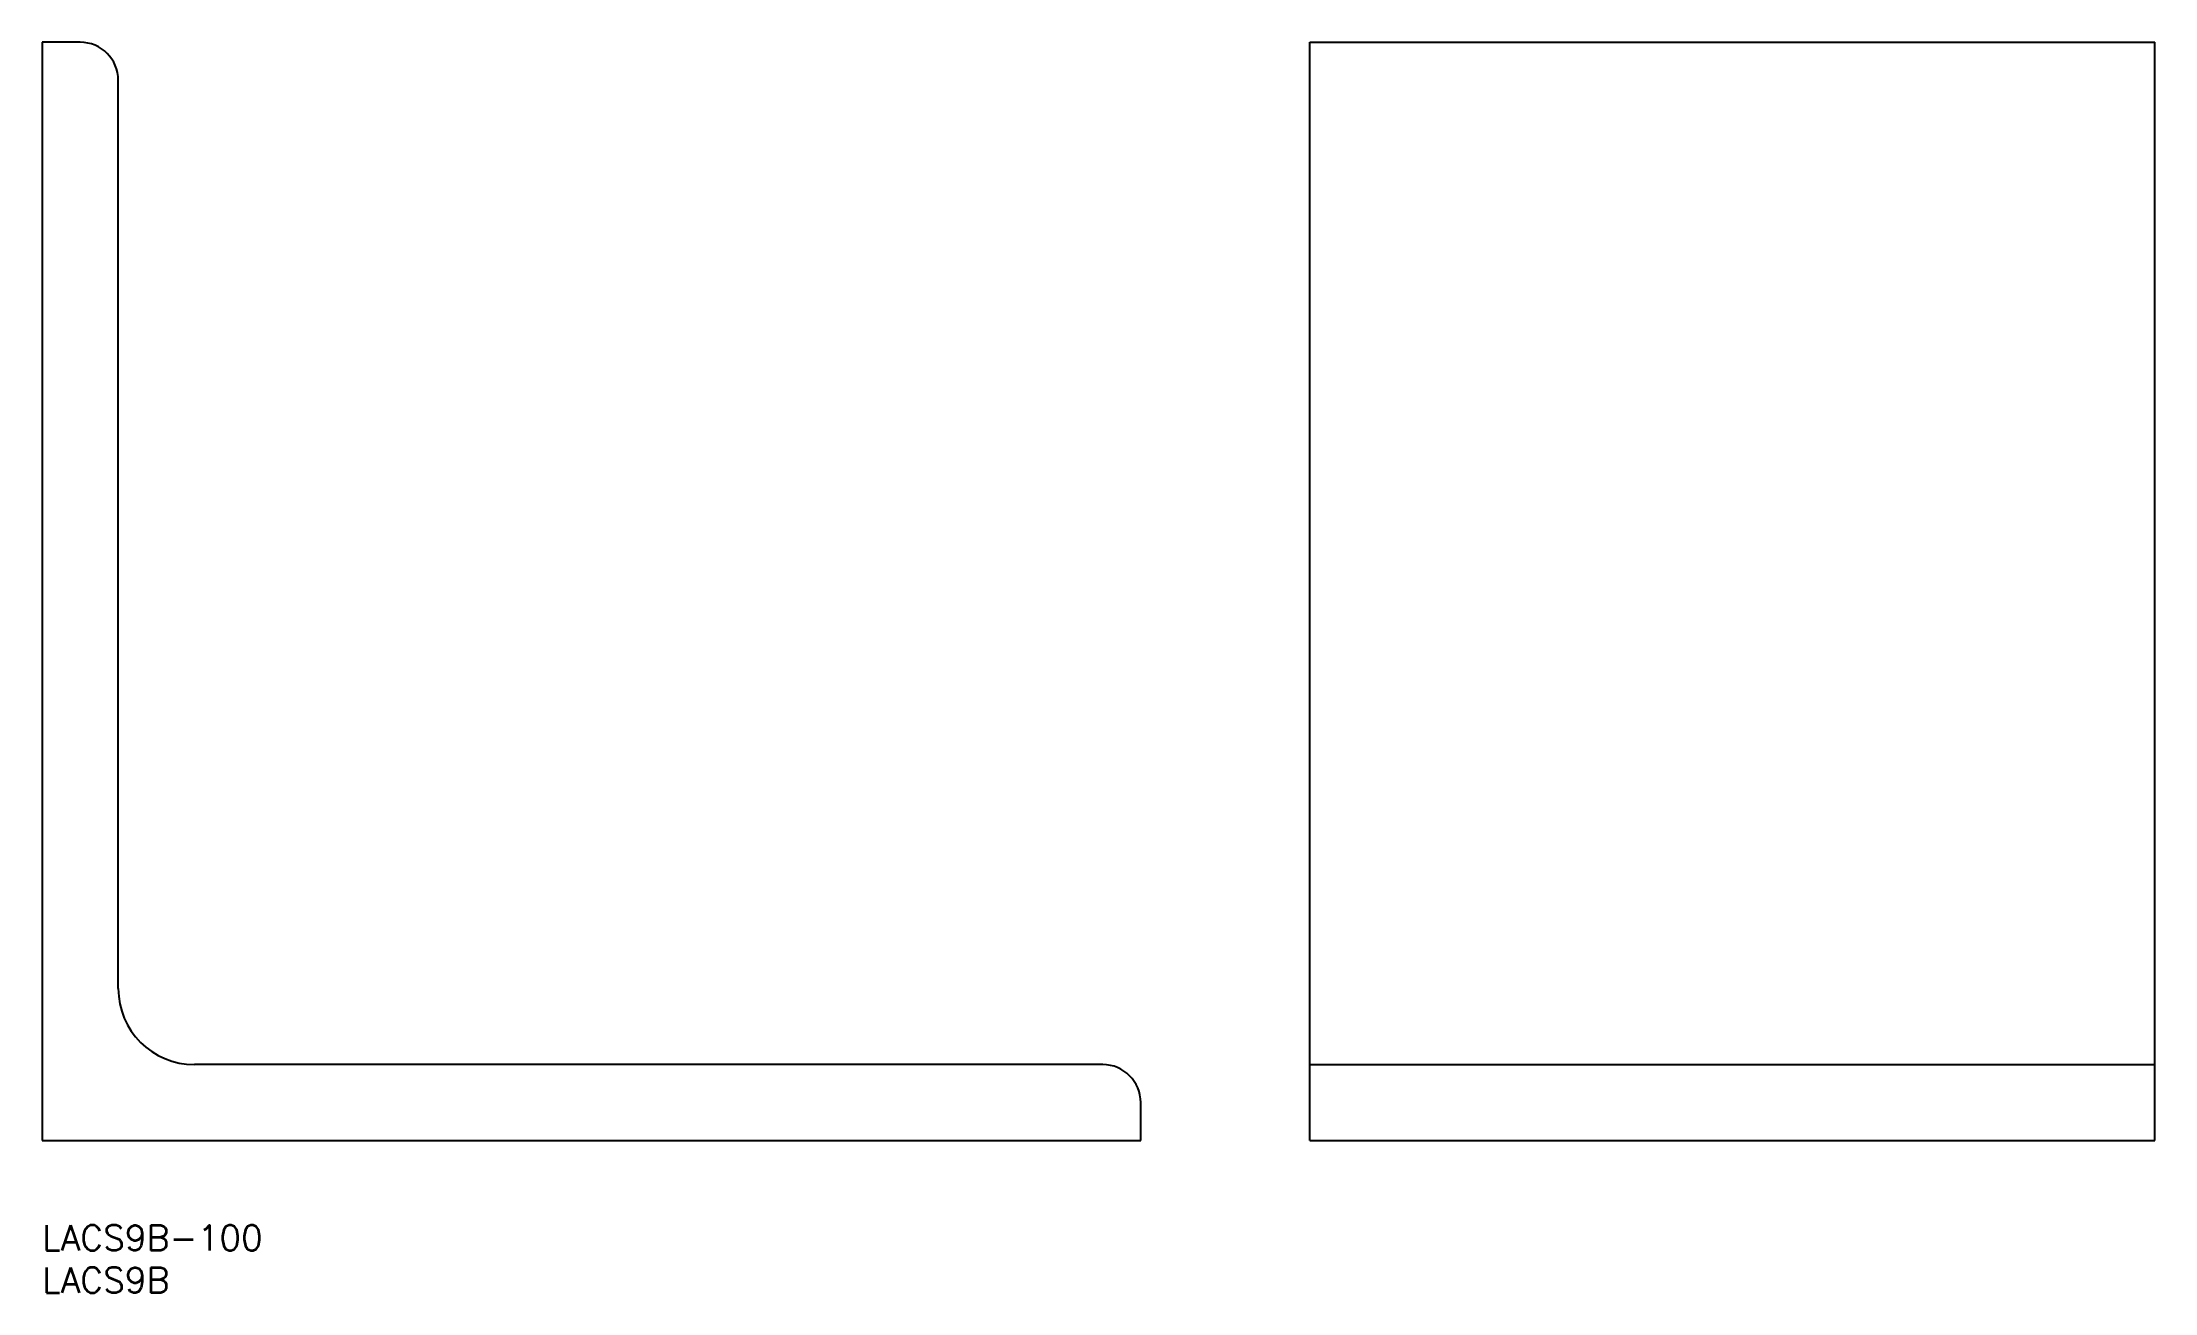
# Model space of a CAD drawing. Extents: x 0 to 250, y -8 to 140.
import ezdxf

# ---------------------------------------------------------------- set-up
doc = ezdxf.new("R2010")
doc.units = 0
doc.header["$LTSCALE"] = 0.5
doc.layers.add('MSM_CONTINUOUS', color=7, linetype='CONTINUOUS')
doc.layers.add('MSM_PART_NUMBER', color=7, linetype='CONTINUOUS')
doc.styles.get("Standard").update_dxf_attribs({"font": 'txt.shx', "height": 3, "bigfont": 'bigfont.shx'})

# ---------------------------------------------------------------- blocks, each defined once
blk = doc.blocks.new('*U1')
at = {"layer": 'MSM_PART_NUMBER'}
blk.add_text('LACS9B-100', height=3, dxfattribs=at).set_placement((0, -3))
blk = doc.blocks.new('*U2')
at = {"layer": 'MSM_PART_NUMBER'}
blk.add_text('LACS9B', height=3, dxfattribs=at).set_placement((0, -8))

msp = doc.modelspace()

# ---------------------------------------------------------------- linework, layer by layer
at = {"layer": 'MSM_CONTINUOUS'}
for p, q in [((0, 140), (0, 10)), ((4.5, 140), (0, 140)), ((150, 10), (150, 140)), ((150, 140), (250, 140)), ((250, 10), (250, 140)), ((9, 28), (9, 135.5)), ((125.5, 19), (18, 19)), ((150, 19), (250, 19)), ((130, 10), (130, 14.5)), ((0, 10), (130, 10)), ((150, 10), (250, 10))]:
    msp.add_line(p, q, dxfattribs=at)
for centre, radius, start, end in [((4.5, 135.5), 4.5, 0, 90), ((18, 28), 9, 180, 270), ((125.5, 14.5), 4.5, 0, 90)]:
    msp.add_arc(centre, radius, start, end, dxfattribs=at)

# ---------------------------------------------------------------- block references
for name in ['*U1', '*U2']:
    msp.add_blockref(name, (0, 0), dxfattribs=at)

doc.saveas('drawing.dxf')
